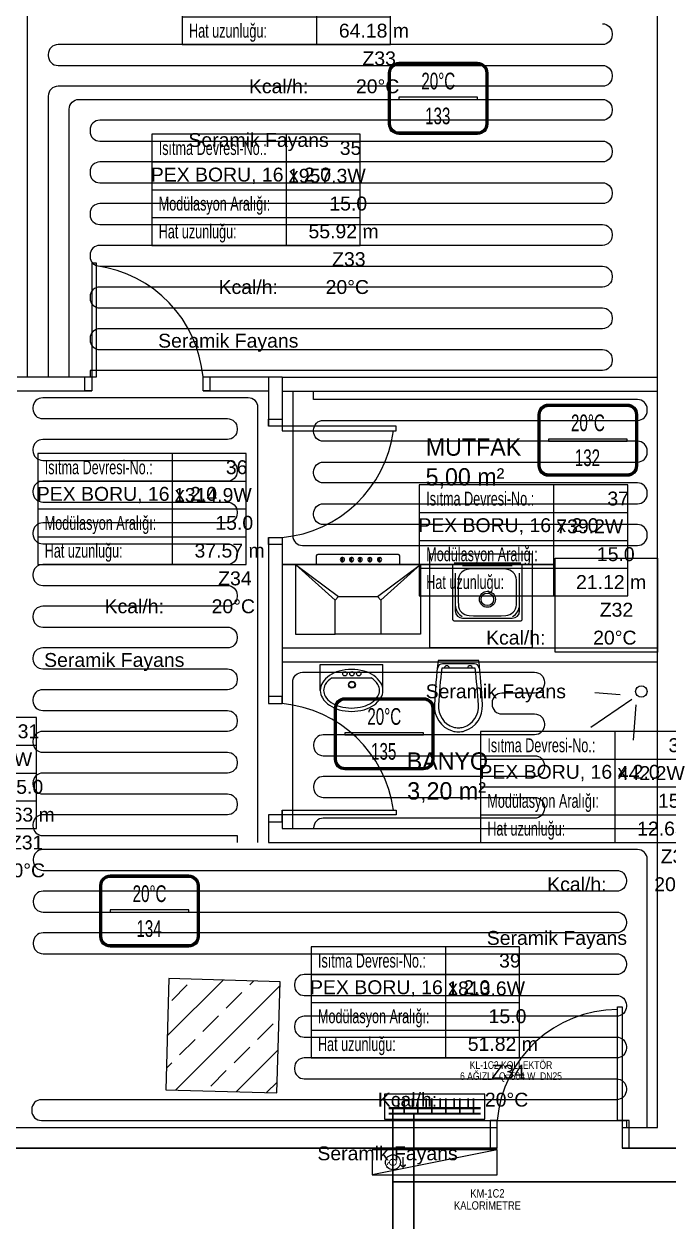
# Model space of a CAD drawing. Header units: centimetres. Extents: x 247996 to 315152, y -468471 to -440326.
# Drawn here: x 285888 to 286351, y -444133 to -443272 of the extents above; entities that cross this region are included whole.
import ezdxf
from ezdxf.enums import TextEntityAlignment as Align

# ---------------------------------------------------------------- set-up
doc = ezdxf.new("R2010")
doc.units = ezdxf.units.CM
doc.linetypes.add('ISITMA DONUS HATTI', pattern=[1.66, 1.57, -0.02, -0.07])
for name, color, linetype in [('SCOTT-MKDU0', 50, 'CONTINUOUS'), ('SCOTT-MTY-ISIKAYBIMAHAL', 2, 'CONTINUOUS'), ('SCOTT-MTY-KALORIMETRE', 6, 'Continuous'), ('SCOTT-MTY-KOLLETÖR', 7, 'CONTINUOUS'), ('SCOTT-MTY-PEX-BORU', 1, 'CONTINUOUS'), ('SCOTT-MTY-RADYATÖR', 2, 'CONTINUOUS'), ('SCOTT-MTY-SAYAC', 3, 'Continuous'), ('SCOTT-MTY-VANA', 1, 'Continuous')]:
    doc.layers.add(name, color=color, linetype=linetype)
doc.layers.add('SCOTT-MTY-ISITMA-DONUS-BORU', color=30, linetype='ISITMA DONUS HATTI', lineweight=30)
doc.layers.add('SCOTT-MTY-ISITMA-GIDIS-BORU', color=10, linetype='CONTINUOUS', lineweight=30)
doc.styles.add('MtXpl_Comic_Sans_MS', font='comic.ttf')
doc.styles.add('MTYCAPLT', font='arial.ttf')
doc.styles.add('ROTAS', font='arial.ttf')

# ---------------------------------------------------------------- blocks, each defined once
blk = doc.blocks.new('T-DOLAP')
blk.add_line((-45, -9), (45, 9))
blk.add_lwpolyline([(-45, -9), (45, -9), (45, 9), (-45, 9)], close=True)
blk = doc.blocks.new('T-KALORIMETRE')
for p, q in [((-10, 0), (-6, 0)), ((6, 0), (10, 0))]:
    blk.add_line(p, q)
blk.add_lwpolyline([(-4, 8), (4, 8), (2, 10), (4, 8), (2, 6)])
blk.add_circle((0, 0), 6)
at = {"style": 'ROTAS'}
blk.add_text('Q', height=6, dxfattribs=at).set_placement((0, 0), align=Align.MIDDLE_CENTER)
blk = doc.blocks.new('MTY-RADYATOR MAHAL0')
at = {"layer": 'SCOTT-MTY-ISIKAYBIMAHAL', "color": 2}
for points in [[(-35.71, 18.44), (-35.71, -18.44, 0.414214), (-28.21, -25.94), (28.21, -25.94, 0.414214), (35.71, -18.44), (35.71, 18.44, 0.414214), (28.21, 25.94), (-28.21, 25.94, 0.414214)], [(-34.21, 18.44), (-34.21, -18.44, 0.414214), (-28.21, -24.44), (28.21, -24.44, 0.414214), (34.21, -18.44), (34.21, 18.44, 0.414214), (28.21, 24.44), (-28.21, 24.44, 0.414214)]]:
    blk.add_lwpolyline(points, format="xyb", close=True, dxfattribs=at)
at = {"layer": 'SCOTT-MTY-ISIKAYBIMAHAL', "color": 4}
for points in [[(-35.21, 18.44), (-35.21, -18.44, 0.414214), (-28.21, -25.44), (28.21, -25.44, 0.414214), (35.21, -18.44), (35.21, 18.44, 0.414214), (28.21, 25.44), (-28.21, 25.44, 0.414214)], [(-34.71, 18.44), (-34.71, -18.44, 0.414214), (-28.21, -24.94), (28.21, -24.94, 0.414214), (34.71, -18.44), (34.71, 18.44, 0.414214), (28.21, 24.94), (-28.21, 24.94, 0.414214)]]:
    blk.add_lwpolyline(points, format="xyb", close=True, dxfattribs=at)
at = {"layer": 'SCOTT-MTY-ISIKAYBIMAHAL', "color": 2}
blk.add_lwpolyline([(-28.21, 0.75), (28.21, 0.75), (28.21, -0.75), (-28.21, -0.75)], close=True, dxfattribs=at)
at = {"layer": 'SCOTT-MTY-ISIKAYBIMAHAL', "color": 1, "style": 'MTYCAPLT', "width": 0.65}
for tag, p in [('MAHAL_001', (-14.86, 29.85)), ('NO_001', (-8.34, 6.72))]:
    blk.add_attdef(tag, p, '', height=12, rotation=359.99998, dxfattribs=at)
at = {"layer": 'SCOTT-MTY-ISIKAYBIMAHAL', "color": 4, "style": 'MTYCAPLT', "width": 0.65}
for tag, p in [('DERECE_001', (-22.83, -18.47)), ('ISIKAYBI_001', (-22.73, -41.1))]:
    blk.add_attdef(tag, p, '', height=12, rotation=359.99998, dxfattribs=at)
blk.add_attdef('ALAN', text='', height=12, rotation=359.99998, dxfattribs=at).set_placement((0, -50), align=Align.MIDDLE_CENTER)
blk = doc.blocks.new('MTY-ETIKET')
at = {"layer": 'SCOTT-MTY-RADYATÖR'}
for p, q in [((2.687, 0), (2.687, 8)), ((-7, 6), (8, 6)), ((-7, 4), (8, 4)), ((-7, 2), (8, 2))]:
    blk.add_line(p, q, dxfattribs=at)
blk.add_lwpolyline([(8, 0), (8, 8), (-7, 8), (-7, 0)], close=True, dxfattribs=at)
at = {"layer": 'SCOTT-MTY-RADYATÖR', "style": 'MTYCAPLT', "width": 0.65}
for s, p in [('Isıtma Devresi-No.:', (-6.5, 7)), ('Modülasyon Aralığı:', (-6.5, 3)), ('Hat uzunluğu:', (-6.5, 1))]:
    blk.add_text(s, height=1, rotation=359.99998, dxfattribs=at).set_placement(p, align=Align.MIDDLE_LEFT)
for tag, p in [('NO1_001', (5.8, 6.5)), ('AR_001', (6.25, 2.5)), ('UZ_001', (6.312, 0.509))]:
    blk.add_attdef(tag, p, '', height=1, rotation=359.99998, dxfattribs=at)
at = {"layer": 'SCOTT-MTY-RADYATÖR', "color": 2, "style": 'MTYCAPLT', "width": 0.65}
for tag, p in [('BORU_001', (-7.069, 4.59)), ('YER_001', (2.898, 4.5))]:
    blk.add_attdef(tag, p, '', height=1, dxfattribs=at)

msp = doc.modelspace()

# ---------------------------------------------------------------- linework, layer by layer
at = {"layer": 'SCOTT-MKDU0', "color": 8, "ltscale": 0.03}
for p, q in [((286343.41, -444065.95), (286343.41, -443220.38)), ((286343.41, -444065.95), (286343.41, -443220.38)), ((285882.56, -443525.95), (285939.68, -443525.95)), ((286016.37, -443525.95), (286073.41, -443525.95)), ((286063.41, -443525.95), (286063.41, -443561.41)), ((286073.41, -443525.95), (286073.41, -443564.73)), ((286073.41, -443526.07), (286343.41, -443526.07)), ((285882.56, -443535.95), (285936.37, -443535.95)), ((286016.37, -443535.95), (286063.41, -443535.95)), ((286073.41, -443536.07), (286343.41, -443536.07)), ((286063.41, -443641.41), (286063.41, -443760.95)), ((286073.41, -443641.41), (286073.41, -443760.95)), ((286097.88, -443654.64), (286097.88, -443660.94)), ((286156.88, -443653.64), (286098.88, -443653.64)), ((286157.88, -443660.94), (286157.88, -443654.64)), ((286179.65, -443720.95), (286179.65, -443653.26)), ((286179.65, -443653.26), (286253.26, -443653.26)), ((286253.26, -443653.26), (286253.26, -443720.95)), ((286073.41, -443660.95), (286269.79, -443660.95)), ((286269.79, -443660.95), (286073.41, -443660.95)), ((286269.79, -443660.95), (286073.41, -443660.95)), ((286111.4, -443686.44), (286082.9, -443660.94)), ((286082.9, -443660.94), (286113.9, -443683.94)), ((286172.9, -443660.94), (286082.9, -443660.94)), ((286082.9, -443660.94), (286082.9, -443710.94)), ((286116.34, -443656.31), (286116.34, -443655.8)), ((286116.96, -443655.8), (286116.34, -443655.8)), ((286116.34, -443658.89), (286116.34, -443656.31)), ((286116.34, -443658.89), (286116.96, -443658.89)), ((286116.96, -443656.31), (286116.96, -443655.8)), ((286116.96, -443658.89), (286116.96, -443656.31)), ((286122.93, -443656.31), (286122.93, -443655.8)), ((286123.54, -443655.8), (286122.93, -443655.8)), ((286122.93, -443658.89), (286122.93, -443656.31)), ((286122.93, -443658.89), (286123.54, -443658.89)), ((286123.54, -443656.31), (286123.54, -443655.8)), ((286123.54, -443658.89), (286123.54, -443656.31)), ((286129.08, -443656.31), (286129.08, -443655.8)), ((286129.08, -443655.8), (286129.7, -443655.8)), ((286129.08, -443658.89), (286129.08, -443656.31)), ((286129.08, -443658.89), (286129.7, -443658.89)), ((286129.7, -443656.31), (286129.7, -443655.8)), ((286129.7, -443658.89), (286129.7, -443656.31)), ((286136.07, -443655.8), (286136.69, -443655.8)), ((286136.07, -443656.31), (286136.07, -443655.81)), ((286136.07, -443658.89), (286136.07, -443656.31)), ((286136.07, -443658.89), (286136.69, -443658.89)), ((286136.69, -443656.31), (286136.69, -443655.8)), ((286136.69, -443658.89), (286136.69, -443656.31)), ((286141.9, -443683.94), (286172.9, -443660.94)), ((286143.07, -443655.8), (286143.68, -443655.8)), ((286143.07, -443656.31), (286143.07, -443655.81)), ((286143.07, -443658.89), (286143.07, -443656.31)), ((286143.07, -443658.89), (286143.68, -443658.89)), ((286143.68, -443656.31), (286143.68, -443655.8)), ((286143.68, -443658.89), (286143.68, -443656.31)), ((286172.9, -443660.94), (286144.4, -443686.44)), ((286172.9, -443660.94), (286172.9, -443710.94)), ((286195.95, -443660.93), (286195.95, -443700.35)), ((286244.95, -443659.93), (286196.95, -443659.93)), ((286238.8, -443661.78), (286203.1, -443661.78)), ((286245.95, -443700.35), (286245.95, -443660.93)), ((286269.82, -443724.07), (286269.82, -443656.39)), ((286269.82, -443656.39), (286343.44, -443656.39)), ((286343.44, -443656.39), (286343.44, -443724.07)), ((286197.8, -443667.08), (286197.8, -443694.2)), ((286244.1, -443694.2), (286244.1, -443667.08)), ((286196.95, -443701.35), (286244.95, -443701.35)), ((286203.1, -443699.5), (286238.8, -443699.5)), ((286082.9, -443710.94), (286111.4, -443710.94)), ((286172.9, -443710.94), (286144.4, -443710.94)), ((286073.41, -443720.95), (286343.41, -443720.95)), ((286253.26, -443720.95), (286179.65, -443720.95)), ((286073.41, -443730.95), (286343.41, -443730.95)), ((286343.44, -443724.07), (286269.82, -443724.07)), ((286073.41, -443740.95), (286073.41, -443760.95)), ((286100.73, -443732.84), (286145.75, -443732.84)), ((286100.73, -443751.49), (286100.73, -443732.84)), ((286145.75, -443751.49), (286145.75, -443732.84)), ((286109.19, -443742.47), (286137.29, -443742.47)), ((286324.98, -443757.97), (286295.41, -443778.18)), ((286316.56, -443754.73), (286298.19, -443753.31)), ((286327.77, -443761.87), (286325.81, -443787.24)), ((286063.41, -443840.95), (286063.41, -443860.95)), ((286073.41, -443837.64), (286073.41, -443850.95)), ((286073.41, -443837.64), (286073.41, -443850.95)), ((286073.41, -443850.95), (286343.41, -443850.95)), ((286063.41, -443860.95), (286343.41, -443860.95)), ((285991.84, -443958.85), (285989.55, -444038.82)), ((285990.66, -444000.1), (286030.79, -443959.97)), ((286071.81, -443961.14), (285991.84, -443958.85)), ((285993.81, -443974.5), (286005.04, -443963.28)), ((285996.64, -444039.02), (286071.73, -443963.93)), ((286049.94, -443963.28), (286052.62, -443960.59)), ((286069.52, -444041.11), (286071.81, -443961.14)), ((286033.1, -443980.11), (286044.32, -443968.89)), ((286016.26, -443996.95), (286027.49, -443985.73)), ((286055.55, -444002.56), (286066.78, -443991.34)), ((285999.42, -444013.79), (286010.65, -444002.56)), ((286038.71, -444019.4), (286049.94, -444008.18)), ((286040.29, -444040.27), (286070.41, -444010.16)), ((285990, -444023.21), (285993.81, -444019.4)), ((286021.87, -444036.24), (286033.1, -444025.01)), ((286062.12, -444040.9), (286069.74, -444033.27)), ((285989.55, -444038.82), (286069.52, -444041.11)), ((285552.56, -444065.95), (286227.95, -444065.95)), ((285796.1, -444065.95), (286227.95, -444065.95)), ((286317.95, -444065.95), (286343.41, -444065.95)), ((286317.95, -444065.95), (286343.41, -444065.95)), ((286227.95, -444080.95), (285409.63, -444080.95)), ((285552.56, -444080.95), (286227.95, -444080.95)), ((286317.95, -444080.95), (286384.35, -444080.95)), ((286384.35, -444080.95), (286317.95, -444080.95))]:
    msp.add_line(p, q, dxfattribs=at)
for points in [[(285936.37, -443525.95), (285939.68, -443525.95), (285939.68, -443444.08), (285936.37, -443444.08)], [(286073.41, -443561.41), (286073.41, -443564.73), (286155.27, -443564.73), (286155.27, -443561.41)], [(286073.41, -443840.95), (286073.41, -443837.64), (286155.27, -443837.64), (286155.27, -443840.95)], [(286317.95, -444060.95), (286314.64, -444060.95), (286314.64, -443979.08), (286317.95, -443979.08)], [(286317.95, -444060.95), (286314.64, -444060.95), (286314.64, -443979.08), (286317.95, -443979.08)], [(286317.95, -444060.95), (286314.64, -444060.95), (286314.64, -443979.08), (286317.95, -443979.08)]]:
    msp.add_lwpolyline(points, close=True, dxfattribs=at)
for points in [[(285936.37, -443535.95), (285931.37, -443535.95), (285931.37, -443525.95), (285936.37, -443525.95), (285936.37, -443535.95)], [(286021.37, -443535.95), (286016.37, -443535.95), (286016.37, -443525.95), (286021.37, -443525.95), (286021.37, -443535.95)], [(286063.41, -443561.41), (286063.41, -443556.41), (286073.41, -443556.41), (286073.41, -443561.41), (286063.41, -443561.41)], [(286063.41, -443646.41), (286063.41, -443641.41), (286073.41, -443641.41), (286073.41, -443646.41), (286063.41, -443646.41)], [(286063.41, -443755.95), (286063.41, -443760.95), (286073.41, -443760.95), (286073.41, -443755.95), (286063.41, -443755.95)], [(286063.41, -443840.95), (286063.41, -443845.95), (286073.41, -443845.95), (286073.41, -443840.95), (286063.41, -443840.95)], [(286222.95, -444080.95), (286227.95, -444080.95), (286227.95, -444060.95), (286222.95, -444060.95), (286222.95, -444080.95)], [(286222.95, -444080.95), (286227.95, -444080.95), (286227.95, -444060.95), (286222.95, -444060.95), (286222.95, -444080.95)], [(286222.95, -444080.95), (286227.95, -444080.95), (286227.95, -444060.95), (286222.95, -444060.95), (286222.95, -444080.95)], [(286317.95, -444080.95), (286322.95, -444080.95), (286322.95, -444060.95), (286317.95, -444060.95), (286317.95, -444080.95)], [(286317.95, -444080.95), (286322.95, -444080.95), (286322.95, -444060.95), (286317.95, -444060.95), (286317.95, -444080.95)], [(286317.95, -444080.95), (286322.95, -444080.95), (286322.95, -444060.95), (286317.95, -444060.95), (286317.95, -444080.95)]]:
    msp.add_lwpolyline(points, dxfattribs=at)
for points in [[(286185.52, -443729.91, 0.01664), (286182.91, -443761.75, 0.351622), (286195.69, -443780.66, 0.068714), (286200.11, -443781.27, 0.068714), (286204.54, -443780.66, 0.351622), (286217.32, -443761.75, 0.01664), (286214.71, -443729.91)], [(286188.1, -443735.48, 0.016866), (286185.78, -443761.94, 0.351778), (286196.51, -443777.9, 0.068022), (286200.11, -443778.39, 0.068022), (286203.72, -443777.9, 0.351778), (286214.45, -443761.94, 0.016866), (286212.13, -443735.48)]]:
    msp.add_lwpolyline(points, format="xyb", close=True, dxfattribs=at)
msp.add_lwpolyline([(286214.98, -443735.36, 0.389191), (286211.64, -443732.29), (286200.11, -443732.29), (286188.59, -443732.29, 0.389191), (286185.24, -443735.36, 0.389191)], format="xyb", dxfattribs=at)
for centre, radius in [((286118.39, -443739.44), 1.56), ((286123.43, -443739.44), 1.56), ((286128.36, -443739.44), 1.56), ((286123.49, -443747.38), 2.52), ((286123.49, -443747.38), 2.12), ((286331.68, -443752.22, 51), 4.14)]:
    msp.add_circle(centre, radius, dxfattribs=at)
for centre, radius, start, end in [((285927.8, -443534.18), 88.95, 5.30809, 82.32526), ((286065.18, -443552.85), 88.95, 275.30809, 352.32526), ((286098.88, -443654.64), 1, 90, 180), ((286156.88, -443654.64), 1, 0, 90), ((286116.63, -443657.33), 1.54, 100.53795, 259.42462), ((286116.63, -443657.33), 1.54, 282.62331, 77.3765), ((286123.21, -443657.33), 1.54, 100.53795, 259.42462), ((286123.21, -443657.33), 1.54, 282.62331, 77.3765), ((286129.36, -443657.33), 1.54, 100.53795, 259.42462), ((286129.36, -443657.33), 1.54, 282.62331, 77.3765), ((286136.35, -443657.33), 1.54, 100.53795, 259.42462), ((286136.35, -443657.33), 1.54, 282.62331, 77.3765), ((286143.35, -443657.33), 1.54, 100.53795, 259.42462), ((286143.35, -443657.33), 1.54, 282.62331, 77.3765), ((286116.89, -443755.1), 17.19, 123.83466, 148.28659), ((286120.73, -443760.82), 24.08, 105.51757, 123.83466), ((286123.24, -443769.87), 33.47, 90, 105.51757), ((286123.24, -443769.87), 33.47, 74.48243, 90), ((286125.75, -443760.82), 24.08, 56.16534, 74.48243), ((286129.59, -443755.1), 17.19, 31.71341, 56.16534), ((286191.81, -443735.48), 1.78, 0, 180), ((286208.42, -443735.48), 1.78, 0, 180), ((286111.05, -443751.49), 10.33, 148.28659, 180), ((286111.05, -443751.49), 7.93, 148.28659, 180), ((286116.89, -443755.1), 14.8, 121.37674, 148.28659), ((286129.59, -443755.1), 14.8, 31.71341, 58.62326), ((286135.43, -443751.49), 7.93, 0, 31.71341), ((286135.43, -443751.49), 10.33, 0, 31.71341), ((286111.05, -443751.49), 10.33, 180, 211.71341), ((286116.89, -443747.88), 17.19, 211.71341, 236.16534), ((286111.05, -443751.49), 7.93, 180, 211.71341), ((286116.89, -443747.88), 14.8, 211.71341, 236.16534), ((286129.59, -443747.88), 14.8, 303.83466, 328.28659), ((286129.59, -443747.88), 17.19, 303.83466, 328.28659), ((286135.43, -443751.49), 7.93, 328.28659, 0), ((286135.43, -443751.49), 10.33, 328.28659, 0), ((286065.18, -443849.52), 88.95, 7.67474, 84.69191), ((286120.73, -443742.16), 24.08, 236.16534, 254.48243), ((286120.73, -443742.16), 21.68, 236.16534, 254.48243), ((286123.24, -443733.11), 33.47, 254.48243, 270), ((286123.24, -443733.11), 31.07, 254.48243, 270), ((286123.24, -443733.11), 31.07, 270, 285.51757), ((286123.24, -443733.11), 33.47, 270, 285.51757), ((286125.75, -443742.16), 21.68, 285.51757, 303.83466), ((286125.75, -443742.16), 24.08, 285.51757, 303.83466), ((286315.2, -444068.61), 87.59, 90.36866, 174.98091), ((286315.2, -444068.61), 87.59, 90.36866, 174.98091), ((286315.2, -444068.61), 87.59, 90.36866, 174.98091)]:
    msp.add_arc(centre, radius, start, end, dxfattribs=at)
for centre, major_axis, start_param, end_param in [((286532.2, -443680.93), (-234.94, -234.94), 5.470817, 5.524757), ((286208.07, -443672.18), (5.66, -5.66), 2.395934, 3.900021), ((286220.95, -443996.18), (332.25, 0), 1.531058, 1.610536), ((286233.84, -443672.18), (5.66, -5.66), 0.812368, 2.316455), ((285909.7, -443680.93), (234.94, -234.94), 0.758428, 0.812368), ((286220.95, -443685.93), (-4.07, -4.07), 3.926991, 10.210176), ((286220.95, -443685.93), (-3.18, -3.18), 3.926991, 10.210176), ((286203.1, -443694.2), (-3.75, -3.75), 5.497787, 7.068583), ((286207.95, -443689.68), (-7.14, -7.14), 5.524757, 6.541187), ((286208.07, -443689.67), (-5.66, -5.66), 5.524757, 7.028844), ((286220.95, -443365.68), (332.25, 0), 4.67265, 4.752129), ((286233.84, -443689.67), (-5.66, -5.66), 0.825137, 2.329224), ((286238.8, -443694.2), (3.75, -3.75), -0.785398, 0.785398), ((286233.96, -443689.68), (7.14, -7.14), -0.258001, 0.758428), ((286196.95, -443700.35), (0.707, -0.707), 3.926991, 5.497787), ((286244.95, -443700.35), (0.707, -0.707), -0.785398, 0.785398)]:
    msp.add_ellipse(centre, major_axis=major_axis, ratio=1, start_param=start_param, end_param=end_param, dxfattribs=at)
at = {"layer": 'SCOTT-MKDU0', "color": 8, "ltscale": 0.03, "invisible_edges": 4}
for points in [[(286113.9, -443683.94), (286141.9, -443683.94), (286144.4, -443686.44), (286111.4, -443686.44)], [(286144.4, -443710.94), (286111.4, -443710.94), (286111.4, -443686.44), (286144.4, -443686.44)]]:
    msp.add_3dface(points, dxfattribs=at)
at = {"layer": 'SCOTT-MTY-ISITMA-DONUS-BORU', "const_width": 1.6}
msp.add_lwpolyline([(286216, -444052), (286150, -444052)], dxfattribs=at)
at = {"layer": 'SCOTT-MTY-ISITMA-DONUS-BORU'}
for points in [[(286157, -444045), (286157, -444052)], [(286167, -444045), (286167, -444052)], [(286177, -444045), (286177, -444052)], [(286187, -444045), (286187, -444052)], [(286197, -444045), (286197, -444052)], [(286207, -444045), (286207, -444052)], [(286153, -444082), (286153, -444052)], [(286153, -444100), (286153, -444082)], [(286153, -444105), (286153, -444100)], [(285978, -444195), (286153, -444195), (286153, -444105)], [(286153, -444105), (286450, -444105)]]:
    msp.add_lwpolyline(points, dxfattribs=at)
at = {"layer": 'SCOTT-MTY-ISITMA-GIDIS-BORU'}
for points in [[(286161, -444045), (286161, -444056)], [(286171, -444045), (286171, -444056)], [(286181, -444045), (286181, -444056)], [(286191, -444045), (286191, -444056)], [(286201, -444045), (286201, -444056)], [(286211, -444045), (286211, -444056)], [(286168, -444082), (286168, -444056)], [(286168, -444100), (286168, -444082)], [(286168, -444205), (286168, -444100)]]:
    msp.add_lwpolyline(points, dxfattribs=at)
at = {"layer": 'SCOTT-MTY-ISITMA-GIDIS-BORU', "const_width": 1.6}
msp.add_lwpolyline([(286216, -444056), (286150, -444056)], dxfattribs=at)
at = {"layer": 'SCOTT-MTY-KOLLETÖR'}
msp.add_lwpolyline([(286219, -444042), (286147, -444042), (286147, -444060), (286219, -444060)], close=True, dxfattribs=at)
at = {"layer": 'SCOTT-MTY-PEX-BORU'}
for points in [[(285890.06, -443525.95), (285890.06, -443128.82, -0.414214)], [(286303.71, -443271.82, -0.414214), (286310.71, -443278.82), (286310.71, -443279.82, -0.414214), (286303.71, -443286.82), (285912.06, -443286.82, 0.414214), (285905.06, -443293.82), (285905.06, -443294.82, 0.414214), (285912.06, -443301.82), (286303.71, -443301.82, -0.414214), (286310.71, -443308.82), (286310.71, -443309.82, -0.414214), (286303.71, -443316.82), (285912.06, -443316.82, 0.414214), (285905.06, -443323.82), (285905.06, -443525.95)], [(285920.06, -443525.95), (285920.06, -443333.24, -0.414214), (285927.06, -443326.24), (286303.71, -443326.24, -0.414214), (286310.71, -443333.24), (286310.71, -443334.24, -0.414214), (286303.71, -443341.24), (285942.06, -443341.24, 0.414214), (285935.06, -443348.24), (285935.06, -443349.24, 0.414214), (285942.06, -443356.24), (286303.71, -443356.24, -0.414214), (286310.71, -443363.24), (286310.71, -443364.24, -0.414214), (286303.71, -443371.24), (285942.06, -443371.24, 0.414214), (285935.06, -443378.24), (285935.06, -443379.24, 0.414214), (285942.06, -443386.24), (286303.71, -443386.24, -0.414214), (286310.71, -443393.24), (286310.71, -443394.24, -0.414214), (286303.71, -443401.24), (285942.06, -443401.24, 0.414214), (285935.06, -443408.24), (285935.06, -443409.24, 0.414214), (285942.06, -443416.24), (286303.71, -443416.24, -0.414214), (286310.71, -443423.24), (286310.71, -443424.24, -0.414214), (286303.71, -443431.24), (285942.06, -443431.24, 0.414214), (285935.06, -443438.24), (285935.06, -443439.24, 0.414214), (285942.06, -443446.24), (286303.71, -443446.24, -0.414214), (286310.71, -443453.24), (286310.71, -443454.24, -0.414214), (286303.71, -443461.24), (285942.06, -443461.24, 0.414214), (285935.06, -443468.24), (285935.06, -443469.24, 0.414214), (285942.06, -443476.24), (286303.71, -443476.24, -0.414214), (286310.71, -443483.24), (286310.71, -443484.24, -0.414214), (286303.71, -443491.24), (285942.06, -443491.24, 0.414214), (285935.06, -443498.24), (285935.06, -443499.24, 0.414214), (285942.06, -443506.24), (286303.71, -443506.24, -0.414214), (286310.71, -443513.24), (286310.71, -443514.24, -0.414214), (286303.71, -443521.24), (285935.06, -443521.24), (285935.06, -443525.95)], [(286055.91, -443860.95), (286055.91, -443547.95, 0.414214), (286048.91, -443540.95), (285901.04, -443540.95, 0.414214), (285894.04, -443547.95), (285894.04, -443548.95, 0.414214), (285901.04, -443555.95), (286033.91, -443555.95, -0.414214), (286040.91, -443562.95), (286040.91, -443563.95, -0.414214), (286033.91, -443570.95), (285901.04, -443570.95, 0.414214), (285894.04, -443577.95), (285894.04, -443578.95, 0.414214), (285901.04, -443585.95), (286033.91, -443585.95, -0.414214), (286040.91, -443592.95), (286040.91, -443593.95, -0.414214), (286033.91, -443600.95), (285901.04, -443600.95, 0.414214), (285894.04, -443607.95), (285894.04, -443608.95, 0.414214), (285901.04, -443615.95), (286033.91, -443615.95, -0.414214), (286040.91, -443622.95), (286040.91, -443623.95, -0.414214), (286033.91, -443630.95), (285901.04, -443630.95, 0.414214), (285894.04, -443637.95), (285894.04, -443638.95, 0.414214), (285901.04, -443645.95), (286033.91, -443645.95, -0.414214), (286040.91, -443652.95), (286040.91, -443653.95, -0.414214), (286033.91, -443660.95), (285901.04, -443660.95, 0.414214), (285894.04, -443667.95), (285894.04, -443668.95, 0.414214), (285901.04, -443675.95), (286033.91, -443675.95, -0.414214), (286040.91, -443682.95), (286040.91, -443683.95, -0.414214), (286033.91, -443690.95), (285901.04, -443690.95, 0.414214), (285894.04, -443697.95), (285894.04, -443698.95, 0.414214), (285901.04, -443705.95), (286033.91, -443705.95, -0.414214), (286040.91, -443712.95), (286040.91, -443713.95, -0.414214), (286033.91, -443720.95), (285901.04, -443720.95, 0.414214), (285894.04, -443727.95), (285894.04, -443728.95, 0.414214), (285901.04, -443735.95), (286033.91, -443735.95, -0.414214), (286040.91, -443742.95), (286040.91, -443743.95, -0.414214), (286033.91, -443750.95), (285901.04, -443750.95, 0.414214), (285894.04, -443757.95), (285894.04, -443758.95, 0.414214), (285901.04, -443765.95), (286033.91, -443765.95, -0.414214), (286040.91, -443772.95), (286040.91, -443773.95, -0.414214), (286033.91, -443780.95), (285901.04, -443780.95, 0.414214), (285894.04, -443787.95), (285894.04, -443788.95, 0.414214), (285901.04, -443795.95), (286033.91, -443795.95, -0.414214), (286040.91, -443802.95), (286040.91, -443803.95, -0.414214), (286033.91, -443810.95), (285901.04, -443810.95, 0.414214), (285894.04, -443817.95), (285894.04, -443818.95, 0.414214), (285901.04, -443825.95), (286033.91, -443825.95, -0.414214), (286040.91, -443832.95), (286040.91, -443833.95, -0.414214), (286033.91, -443840.95), (285901.04, -443840.95, 0.414214), (285894.04, -443847.95), (285894.04, -443848.95, 0.414214), (285901.04, -443855.95), (286040.91, -443855.95), (286040.91, -443860.95)], [(286080.91, -443536.07), (286080.91, -443640.17, 0.414214), (286087.91, -443647.17), (286328.91, -443647.17, 0.414214), (286335.91, -443640.17), (286335.91, -443639.17, 0.414214), (286328.91, -443632.17), (286102.91, -443632.17, -0.414214), (286095.91, -443625.17), (286095.91, -443624.17, -0.414214), (286102.91, -443617.17), (286328.91, -443617.17, 0.414214), (286335.91, -443610.17), (286335.91, -443609.17, 0.414214), (286328.91, -443602.17), (286102.91, -443602.17, -0.414214), (286095.91, -443595.17), (286095.91, -443594.17, -0.414214), (286102.91, -443587.17), (286328.91, -443587.17, 0.414214), (286335.91, -443580.17), (286335.91, -443579.17, 0.414214), (286328.91, -443572.17), (286102.91, -443572.17, -0.414214), (286095.91, -443565.17), (286095.91, -443564.17, -0.414214), (286102.91, -443557.17), (286328.91, -443557.17, 0.414214), (286335.91, -443550.17), (286335.91, -443549.17, 0.414214), (286328.91, -443542.17), (286095.91, -443542.17), (286095.91, -443536.07)], [(286080.91, -443850.95), (286080.91, -443745.45, -0.414214), (286087.91, -443738.45), (286254.95, -443738.45, -0.414214), (286261.95, -443745.45), (286261.95, -443746.45, -0.414214), (286254.95, -443753.45), (286231.36, -443753.45, 0.414214), (286224.36, -443760.45), (286224.36, -443761.45, 0.414214), (286231.36, -443768.45), (286254.95, -443768.45, -0.414214), (286261.95, -443775.45), (286261.95, -443776.45, -0.414214), (286254.95, -443783.45), (286102.91, -443783.45, 0.414214), (286095.91, -443790.45), (286095.91, -443791.45, 0.414214), (286102.91, -443798.45), (286254.95, -443798.45, -0.414214), (286261.95, -443805.45), (286261.95, -443806.45, -0.414214), (286254.95, -443813.45), (286102.91, -443813.45, 0.414214), (286095.91, -443820.45), (286095.91, -443821.45, 0.414214), (286102.91, -443828.45), (286254.95, -443828.45, -0.414214), (286261.95, -443835.45), (286261.95, -443836.45, -0.414214), (286254.95, -443843.45), (286102.91, -443843.45, 0.414214), (286095.91, -443850.45), (286095.91, -443850.95)], [(286335.91, -444065.95), (286335.91, -443872.95, 0.414214), (286328.91, -443865.95), (285901.25, -443865.95, 0.414214), (285894.25, -443872.95), (285894.25, -443873.95, 0.414214), (285901.25, -443880.95), (286313.91, -443880.95, -0.414214), (286320.91, -443887.95), (286320.91, -443888.95, -0.414214), (286313.91, -443895.95), (285901.25, -443895.95, 0.414214), (285894.25, -443902.95), (285894.25, -443903.95, 0.414214), (285901.25, -443910.95), (286313.91, -443910.95, -0.414214), (286320.91, -443917.95), (286320.91, -443918.95, -0.414214), (286313.91, -443925.95), (285901.25, -443925.95, 0.414214), (285894.25, -443932.95), (285894.25, -443933.95, 0.414214), (285901.25, -443940.95), (286313.91, -443940.95, -0.414214), (286320.91, -443947.95), (286320.91, -443948.95, -0.414214), (286313.91, -443955.95), (286089.19, -443955.95, 0.414214), (286082.19, -443962.95), (286082.19, -443963.95, 0.414214), (286089.19, -443970.95), (286313.91, -443970.95, -0.414214), (286320.91, -443977.95), (286320.91, -443978.95, -0.414214), (286313.91, -443985.95), (286089.19, -443985.95, 0.414214), (286082.19, -443992.95), (286082.19, -443993.95, 0.414214), (286089.19, -444000.95), (286313.91, -444000.95, -0.414214), (286320.91, -444007.95), (286320.91, -444008.95, -0.414214), (286313.91, -444015.95), (286089.19, -444015.95, 0.414214), (286082.19, -444022.95), (286082.19, -444023.95, 0.414214), (286089.19, -444030.95), (286313.91, -444030.95, -0.414214), (286320.91, -444037.95), (286320.91, -444038.95, -0.414214), (286313.91, -444045.95), (285900.15, -444045.95, 0.414214), (285893.15, -444052.95), (285893.15, -444053.95, 0.414214), (285900.15, -444060.95), (286320.91, -444060.95), (286320.91, -444065.95)]]:
    msp.add_lwpolyline(points, format="xyb", dxfattribs=at)

# ---------------------------------------------------------------- block references
at = {"layer": 'SCOTT-MTY-KALORIMETRE', "xscale": 0.9, "yscale": 0.9, "rotation": 270}
msp.add_blockref('T-KALORIMETRE', (286153, -444091), dxfattribs=at)
at = {"layer": 'SCOTT-MTY-SAYAC', "rotation": 180}
msp.add_blockref('T-DOLAP', (286183, -444091), dxfattribs=at)
at = {"layer": 'SCOTT-MTY-VANA'}
ref = msp.add_blockref('MTY-ETIKET', (286071.3, -443286.82), dxfattribs=dict(at, xscale=10, yscale=10))
ref.add_attrib('UZ_001', '64.18 m', (286114.08, -443281.76), dxfattribs={"layer": 'SCOTT-MTY-RADYATÖR', "height": 10, "rotation": 359.99998, "style": 'MTYCAPLT'})
ref.add_attrib('AR_001', '15.0', (286129.06, -443261.76), dxfattribs={"layer": 'SCOTT-MTY-RADYATÖR', "height": 10, "rotation": 359.99998, "style": 'MTYCAPLT'})
ref.add_attrib('NO1_001', '34', (286136.64, -443221.75), dxfattribs={"layer": 'SCOTT-MTY-RADYATÖR', "height": 10, "rotation": 359.99998, "style": 'MTYCAPLT'})
ref.add_attrib('BORU_001', 'PEX BORU, 16 x 2.0', (286000.61, -443240.92), dxfattribs={"layer": 'SCOTT-MTY-RADYATÖR', "height": 10, "style": 'MTYCAPLT'})
ref.add_attrib('NO_001', 'Z33', (286131.07, -443301.75), dxfattribs={"layer": 'SCOTT-MTY-RADYATÖR', "height": 10, "style": 'MTYCAPLT'})
ref.add_attrib('DERECE_001', '20%%DC', (286126.37, -443321.82), dxfattribs={"layer": 'SCOTT-MTY-RADYATÖR', "height": 10, "style": 'MTYCAPLT'})
ref.add_attrib('KCAL/H:_001', 'Kcal/h:', (286049.38, -443321.82), dxfattribs={"layer": 'SCOTT-MTY-RADYATÖR', "height": 10, "style": 'MTYCAPLT'})
ref.add_attrib('MALZEMECINSI_001', 'Seramik Fayans', (286005.89, -443360.44), dxfattribs={"layer": 'SCOTT-MTY-RADYATÖR', "height": 10, "style": 'MTYCAPLT'})
ref.add_attrib('YER_001', '2246.4W', (286100.04, -443241.76), dxfattribs={"layer": 'SCOTT-MTY-RADYATÖR', "height": 10, "style": 'MTYCAPLT'})
ref = msp.add_blockref('MTY-RADYATOR MAHAL0', (286185.56, -443325.49), dxfattribs=dict(at, xscale=-1, rotation=180))
ref.add_attrib('DERECE_001', '20%%DC', (286173.44, -443319.02), dxfattribs={"layer": 'SCOTT-MTY-ISIKAYBIMAHAL', "color": 4, "height": 12, "rotation": 0.00002, "style": 'MTYCAPLT', "width": 0.65})
ref.add_attrib('NO_001', '133', (286176.12, -443344.13), dxfattribs={"layer": 'SCOTT-MTY-ISIKAYBIMAHAL', "color": 1, "height": 12, "rotation": 0.00002, "style": 'MTYCAPLT', "width": 0.65})
ref = msp.add_blockref('MTY-ETIKET', (286049.48, -443431.24), dxfattribs=dict(at, xscale=10, yscale=10))
ref.add_attrib('UZ_001', '55.92 m', (286092.25, -443426.18), dxfattribs={"layer": 'SCOTT-MTY-RADYATÖR', "height": 10, "rotation": 359.99998, "style": 'MTYCAPLT'})
ref.add_attrib('AR_001', '15.0', (286107.24, -443406.18), dxfattribs={"layer": 'SCOTT-MTY-RADYATÖR', "height": 10, "rotation": 359.99998, "style": 'MTYCAPLT'})
ref.add_attrib('NO1_001', '35', (286114.74, -443366.17), dxfattribs={"layer": 'SCOTT-MTY-RADYATÖR', "height": 10, "rotation": 359.99998, "style": 'MTYCAPLT'})
ref.add_attrib('BORU_001', 'PEX BORU, 16 x 2.0', (285978.78, -443385.34), dxfattribs={"layer": 'SCOTT-MTY-RADYATÖR', "height": 10, "style": 'MTYCAPLT'})
ref.add_attrib('NO_001', 'Z33', (286109.24, -443446.17), dxfattribs={"layer": 'SCOTT-MTY-RADYATÖR', "height": 10, "style": 'MTYCAPLT'})
ref.add_attrib('DERECE_001', '20%%DC', (286104.55, -443466.24), dxfattribs={"layer": 'SCOTT-MTY-RADYATÖR', "height": 10, "style": 'MTYCAPLT'})
ref.add_attrib('KCAL/H:_001', 'Kcal/h:', (286027.55, -443466.24), dxfattribs={"layer": 'SCOTT-MTY-RADYATÖR', "height": 10, "style": 'MTYCAPLT'})
ref.add_attrib('MALZEMECINSI_001', 'Seramik Fayans', (285984.07, -443504.86), dxfattribs={"layer": 'SCOTT-MTY-RADYATÖR', "height": 10, "style": 'MTYCAPLT'})
ref.add_attrib('YER_001', '1957.3W', (286077.49, -443386.17), dxfattribs={"layer": 'SCOTT-MTY-RADYATÖR', "height": 10, "style": 'MTYCAPLT'})
ref = msp.add_blockref('MTY-RADYATOR MAHAL0', (286293.22, -443571.42), dxfattribs=dict(at, xscale=-1, rotation=180))
ref.add_attrib('DERECE_001', '20%%DC', (286281.1, -443564.95), dxfattribs={"layer": 'SCOTT-MTY-ISIKAYBIMAHAL', "color": 4, "height": 12, "rotation": 0.00002, "style": 'MTYCAPLT', "width": 0.65})
ref.add_attrib('NO_001', '132', (286283.82, -443590.06), dxfattribs={"layer": 'SCOTT-MTY-ISIKAYBIMAHAL', "color": 1, "height": 12, "rotation": 0.00002, "style": 'MTYCAPLT', "width": 0.65})
ref = msp.add_blockref('MTY-ETIKET', (285967.47, -443660.95), dxfattribs=dict(at, xscale=10, yscale=10))
ref.add_attrib('UZ_001', '37.57 m', (286010.25, -443655.88), dxfattribs={"layer": 'SCOTT-MTY-RADYATÖR', "height": 10, "rotation": 359.99998, "style": 'MTYCAPLT'})
ref.add_attrib('AR_001', '15.0', (286025.23, -443635.89), dxfattribs={"layer": 'SCOTT-MTY-RADYATÖR', "height": 10, "rotation": 359.99998, "style": 'MTYCAPLT'})
ref.add_attrib('NO1_001', '36', (286032.79, -443595.88), dxfattribs={"layer": 'SCOTT-MTY-RADYATÖR', "height": 10, "rotation": 359.99998, "style": 'MTYCAPLT'})
ref.add_attrib('BORU_001', 'PEX BORU, 16 x 2.0', (285896.78, -443615.05), dxfattribs={"layer": 'SCOTT-MTY-RADYATÖR', "height": 10, "style": 'MTYCAPLT'})
ref.add_attrib('NO_001', 'Z34', (286027.26, -443675.88), dxfattribs={"layer": 'SCOTT-MTY-RADYATÖR', "height": 10, "style": 'MTYCAPLT'})
ref.add_attrib('DERECE_001', '20%%DC', (286022.54, -443695.95), dxfattribs={"layer": 'SCOTT-MTY-RADYATÖR', "height": 10, "style": 'MTYCAPLT'})
ref.add_attrib('KCAL/H:_001', 'Kcal/h:', (285945.55, -443695.95), dxfattribs={"layer": 'SCOTT-MTY-RADYATÖR', "height": 10, "style": 'MTYCAPLT'})
ref.add_attrib('MALZEMECINSI_001', 'Seramik Fayans', (285902.06, -443734.57), dxfattribs={"layer": 'SCOTT-MTY-RADYATÖR', "height": 10, "style": 'MTYCAPLT'})
ref.add_attrib('YER_001', '1314.9W', (285995.49, -443615.88), dxfattribs={"layer": 'SCOTT-MTY-RADYATÖR', "height": 10, "style": 'MTYCAPLT'})
ref = msp.add_blockref('MTY-ETIKET', (286241.94, -443683.5), dxfattribs=dict(at, xscale=10, yscale=10))
ref.add_attrib('UZ_001', '21.12 m', (286284.72, -443678.52), dxfattribs={"layer": 'SCOTT-MTY-RADYATÖR', "height": 10, "rotation": 359.99998, "style": 'MTYCAPLT'})
ref.add_attrib('AR_001', '15.0', (286299.71, -443658.44), dxfattribs={"layer": 'SCOTT-MTY-RADYATÖR', "height": 10, "rotation": 359.99998, "style": 'MTYCAPLT'})
ref.add_attrib('NO1_001', '37', (286307.26, -443618.43), dxfattribs={"layer": 'SCOTT-MTY-RADYATÖR', "height": 10, "rotation": 359.99998, "style": 'MTYCAPLT'})
ref.add_attrib('BORU_001', 'PEX BORU, 16 x 2.0', (286171.25, -443637.6), dxfattribs={"layer": 'SCOTT-MTY-RADYATÖR', "height": 10, "style": 'MTYCAPLT'})
ref.add_attrib('NO_001', 'Z32', (286301.78, -443698.43), dxfattribs={"layer": 'SCOTT-MTY-RADYATÖR', "height": 10, "style": 'MTYCAPLT'})
ref.add_attrib('DERECE_001', '20%%DC', (286297.01, -443718.5), dxfattribs={"layer": 'SCOTT-MTY-RADYATÖR', "height": 10, "style": 'MTYCAPLT'})
ref.add_attrib('KCAL/H:_001', 'Kcal/h:', (286220.02, -443718.5), dxfattribs={"layer": 'SCOTT-MTY-RADYATÖR', "height": 10, "style": 'MTYCAPLT'})
ref.add_attrib('MALZEMECINSI_001', 'Seramik Fayans', (286176.54, -443757.12), dxfattribs={"layer": 'SCOTT-MTY-RADYATÖR', "height": 10, "style": 'MTYCAPLT'})
ref.add_attrib('YER_001', '739.2W', (286270.52, -443638.43), dxfattribs={"layer": 'SCOTT-MTY-RADYATÖR', "height": 10, "style": 'MTYCAPLT'})
ref = msp.add_blockref('MTY-RADYATOR MAHAL0', (286146.71, -443782.7), dxfattribs=dict(at, xscale=-1, rotation=180))
ref.add_attrib('DERECE_001', '20%%DC', (286134.59, -443776.23), dxfattribs={"layer": 'SCOTT-MTY-ISIKAYBIMAHAL', "color": 4, "height": 12, "rotation": 0.00002, "style": 'MTYCAPLT', "width": 0.65})
ref.add_attrib('NO_001', '135', (286137.24, -443801.34), dxfattribs={"layer": 'SCOTT-MTY-ISIKAYBIMAHAL', "color": 1, "height": 12, "rotation": 0.00002, "style": 'MTYCAPLT', "width": 0.65})
ref = msp.add_blockref('MTY-ETIKET', (285816.44, -443850.95), dxfattribs=dict(at, xscale=10, yscale=10))
ref.add_attrib('UZ_001', '12.63 m', (285859.21, -443845.88), dxfattribs={"layer": 'SCOTT-MTY-RADYATÖR', "height": 10, "rotation": 359.99998, "style": 'MTYCAPLT'})
ref.add_attrib('AR_001', '15.0', (285874.2, -443825.89), dxfattribs={"layer": 'SCOTT-MTY-RADYATÖR', "height": 10, "rotation": 359.99998, "style": 'MTYCAPLT'})
ref.add_attrib('NO1_001', '31', (285883.01, -443785.88), dxfattribs={"layer": 'SCOTT-MTY-RADYATÖR', "height": 10, "rotation": 359.99998, "style": 'MTYCAPLT'})
ref.add_attrib('BORU_001', 'PEX BORU, 16 x 2.0', (285745.75, -443805.05), dxfattribs={"layer": 'SCOTT-MTY-RADYATÖR', "height": 10, "style": 'MTYCAPLT'})
ref.add_attrib('NO_001', 'Z31', (285877.46, -443865.88), dxfattribs={"layer": 'SCOTT-MTY-RADYATÖR', "height": 10, "style": 'MTYCAPLT'})
ref.add_attrib('DERECE_001', '20%%DC', (285871.51, -443885.95), dxfattribs={"layer": 'SCOTT-MTY-RADYATÖR', "height": 10, "style": 'MTYCAPLT'})
ref.add_attrib('KCAL/H:_001', 'Kcal/h:', (285794.51, -443885.95), dxfattribs={"layer": 'SCOTT-MTY-RADYATÖR', "height": 10, "style": 'MTYCAPLT'})
ref.add_attrib('MALZEMECINSI_001', 'Seramik Fayans', (285751.03, -443924.57), dxfattribs={"layer": 'SCOTT-MTY-RADYATÖR', "height": 10, "style": 'MTYCAPLT'})
ref.add_attrib('YER_001', '442.2W', (285845.33, -443805.97), dxfattribs={"layer": 'SCOTT-MTY-RADYATÖR', "height": 10, "style": 'MTYCAPLT'})
ref = msp.add_blockref('MTY-ETIKET', (286285.91, -443860.95), dxfattribs=dict(at, xscale=10, yscale=10))
ref.add_attrib('UZ_001', '12.63 m', (286328.68, -443855.88), dxfattribs={"layer": 'SCOTT-MTY-RADYATÖR', "height": 10, "rotation": 359.99998, "style": 'MTYCAPLT'})
ref.add_attrib('AR_001', '15.0', (286343.67, -443835.89), dxfattribs={"layer": 'SCOTT-MTY-RADYATÖR', "height": 10, "rotation": 359.99998, "style": 'MTYCAPLT'})
ref.add_attrib('NO1_001', '38', (286351.21, -443795.88), dxfattribs={"layer": 'SCOTT-MTY-RADYATÖR', "height": 10, "rotation": 359.99998, "style": 'MTYCAPLT'})
ref.add_attrib('BORU_001', 'PEX BORU, 16 x 2.0', (286215.22, -443815.05), dxfattribs={"layer": 'SCOTT-MTY-RADYATÖR', "height": 10, "style": 'MTYCAPLT'})
ref.add_attrib('NO_001', 'Z35', (286345.62, -443875.88), dxfattribs={"layer": 'SCOTT-MTY-RADYATÖR', "height": 10, "style": 'MTYCAPLT'})
ref.add_attrib('DERECE_001', '20%%DC', (286340.98, -443895.95), dxfattribs={"layer": 'SCOTT-MTY-RADYATÖR', "height": 10, "style": 'MTYCAPLT'})
ref.add_attrib('KCAL/H:_001', 'Kcal/h:', (286263.98, -443895.95), dxfattribs={"layer": 'SCOTT-MTY-RADYATÖR', "height": 10, "style": 'MTYCAPLT'})
ref.add_attrib('MALZEMECINSI_001', 'Seramik Fayans', (286220.5, -443934.57), dxfattribs={"layer": 'SCOTT-MTY-RADYATÖR', "height": 10, "style": 'MTYCAPLT'})
ref.add_attrib('YER_001', '442.2W', (286314.79, -443815.97), dxfattribs={"layer": 'SCOTT-MTY-RADYATÖR', "height": 10, "style": 'MTYCAPLT'})
ref = msp.add_blockref('MTY-RADYATOR MAHAL0', (285977.84, -443910.2), dxfattribs=dict(at, xscale=-1, rotation=180))
ref.add_attrib('DERECE_001', '20%%DC', (285965.73, -443903.73), dxfattribs={"layer": 'SCOTT-MTY-ISIKAYBIMAHAL', "color": 4, "height": 12, "rotation": 0.00002, "style": 'MTYCAPLT', "width": 0.65})
ref.add_attrib('NO_001', '134', (285968.42, -443928.84), dxfattribs={"layer": 'SCOTT-MTY-ISIKAYBIMAHAL', "color": 1, "height": 12, "rotation": 0.00002, "style": 'MTYCAPLT', "width": 0.65})
ref = msp.add_blockref('MTY-ETIKET', (286164.06, -444015.95), dxfattribs=dict(at, xscale=10, yscale=10))
ref.add_attrib('UZ_001', '51.82 m', (286206.83, -444010.89), dxfattribs={"layer": 'SCOTT-MTY-RADYATÖR', "height": 10, "rotation": 359.99998, "style": 'MTYCAPLT'})
ref.add_attrib('AR_001', '15.0', (286221.82, -443990.89), dxfattribs={"layer": 'SCOTT-MTY-RADYATÖR', "height": 10, "rotation": 359.99998, "style": 'MTYCAPLT'})
ref.add_attrib('NO1_001', '39', (286229.35, -443950.88), dxfattribs={"layer": 'SCOTT-MTY-RADYATÖR', "height": 10, "rotation": 359.99998, "style": 'MTYCAPLT'})
ref.add_attrib('BORU_001', 'PEX BORU, 16 x 2.0', (286093.36, -443970.05), dxfattribs={"layer": 'SCOTT-MTY-RADYATÖR', "height": 10, "style": 'MTYCAPLT'})
ref.add_attrib('NO_001', 'Z34', (286223.85, -444030.88), dxfattribs={"layer": 'SCOTT-MTY-RADYATÖR', "height": 10, "style": 'MTYCAPLT'})
ref.add_attrib('DERECE_001', '20%%DC', (286219.13, -444050.95), dxfattribs={"layer": 'SCOTT-MTY-RADYATÖR', "height": 10, "style": 'MTYCAPLT'})
ref.add_attrib('KCAL/H:_001', 'Kcal/h:', (286142.13, -444050.95), dxfattribs={"layer": 'SCOTT-MTY-RADYATÖR', "height": 10, "style": 'MTYCAPLT'})
ref.add_attrib('MALZEMECINSI_001', 'Seramik Fayans', (286098.65, -444089.57), dxfattribs={"layer": 'SCOTT-MTY-RADYATÖR', "height": 10, "style": 'MTYCAPLT'})
ref.add_attrib('YER_001', '1813.6W', (286192.07, -443970.88), dxfattribs={"layer": 'SCOTT-MTY-RADYATÖR', "height": 10, "style": 'MTYCAPLT'})

# ---------------------------------------------------------------- texts
at = {"layer": 'SCOTT-MKDU0', "color": 8, "ltscale": 0.03, "style": 'MtXpl_Comic_Sans_MS'}
for s, p in [('MUTFAK', (286176.6, -443582.61)), ('5,00 m²', (286176.48, -443604.09)), ('BANYO', (286162.87, -443808.55)), ('3,20 m²', (286163.25, -443830.03))]:
    msp.add_text(s, height=12.5, rotation=360, dxfattribs=at).set_placement(p)
at = {"layer": 'SCOTT-MTY-KALORIMETRE', "style": 'ROTAS', "width": 0.8}
for s, p in [('KM-1C2', (286220.98, -444113.35)), ('KALORİMETRE', (286220.98, -444122.05))]:
    msp.add_text(s, height=6, dxfattribs=at).set_placement(p, align=Align.MIDDLE_CENTER)
at = {"layer": 'SCOTT-MTY-KOLLETÖR', "style": 'ROTAS', "width": 0.8}
for s, p in [('6 AĞIZLI  Q=504 W  DN25', (286237.92, -444029.01)), ('KL-1C2 KOLLEKTÖR', (286237.92, -444021.04))]:
    msp.add_text(s, height=5.5, dxfattribs=at).set_placement(p, align=Align.MIDDLE_CENTER)

doc.saveas('drawing.dxf')
